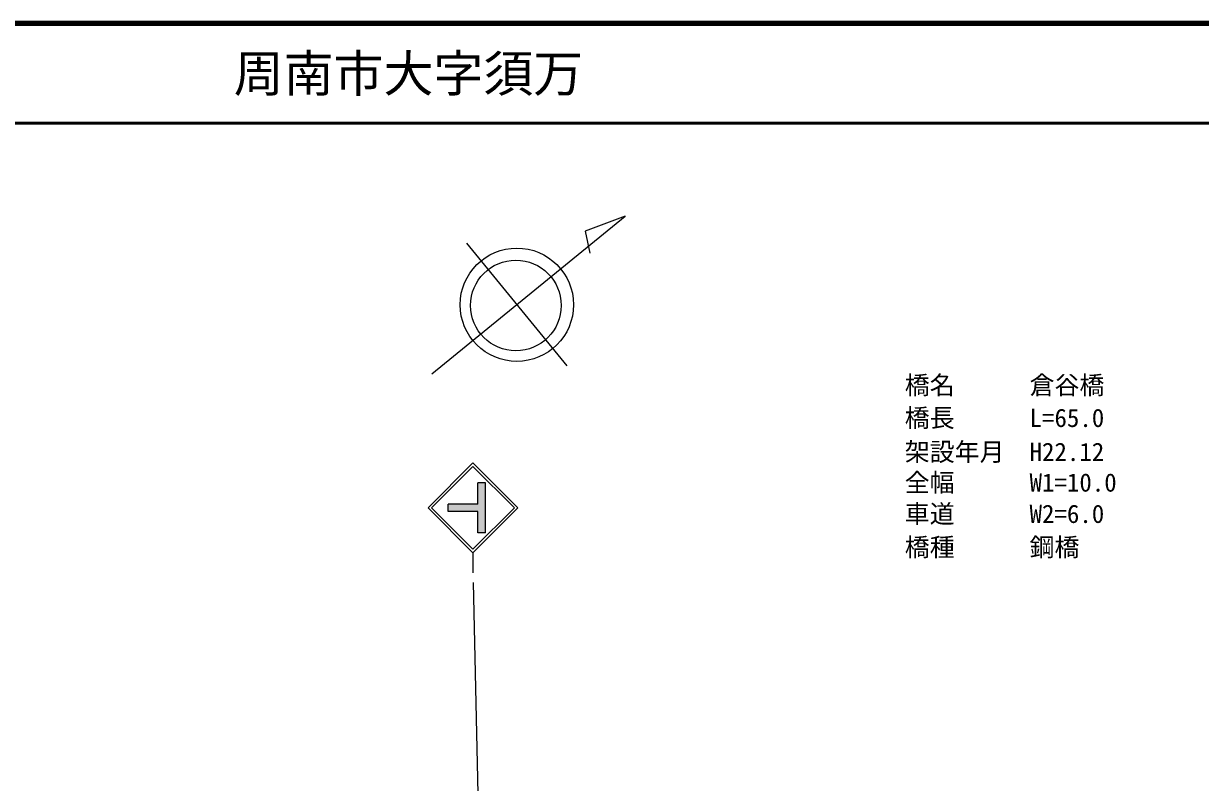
# Model space of a CAD drawing. Units: millimetres, scale not verified. Extents: x 40000 to 680000, y 20000 to 380000.
# Drawn here: x 383971 to 501860, y 303954 to 380000 of the extents above; entities that cross this region are included whole.
import ezdxf
from ezdxf.enums import TextEntityAlignment as Align

# ---------------------------------------------------------------- set-up
doc = ezdxf.new("R2010")
doc.units = ezdxf.units.MM
doc.header["$LTSCALE"] = 1000
for name, color, linetype, lineweight in [('M-BMK-SRVR', 3, 'Continuous', 25), ('M-STR-HTXT', 7, 'Continuous', 13), ('M-STR-STRC', 7, 'Continuous', 25), ('M-TTL', 2, 'Continuous', 140), ('M-TTL-LINE', 7, 'Continuous', 50)]:
    doc.layers.add(name, color=color, linetype=linetype, lineweight=lineweight)
doc.layers.add('M-TTL-TXT', color=7, linetype='Continuous')
doc.styles.add('ＭＳ ゴシック', font='')
doc.styles.get('ＭＳ ゴシック').set_extended_font_data('MS Gothic')

msp = doc.modelspace()

# ---------------------------------------------------------------- hatches: boundary and pattern name
at = {"layer": 'M-STR-STRC'}
msp.add_hatch(color=256, dxfattribs=at).paths.add_polyline_path([(426488, 331845), (429488, 331845), (429488, 333970), (430238, 333970), (430238, 328970), (429488, 328970), (429488, 331095), (426488, 331095)])

# ---------------------------------------------------------------- linework, layer by layer
at = {"layer": 'M-BMK-SRVR'}
for p, q in [((424860, 344912), (444232, 360713)), ((444232, 360713), (440218, 359203)), ((440218, 359203), (440711, 356986)), ((428341, 358007), (438388, 345690))]:
    msp.add_line(p, q, dxfattribs=at)
for centre, radius in [((433385, 351824), 5677), ((433288, 351754), 4541)]:
    msp.add_circle(centre, radius, dxfattribs=at)
at = {"layer": 'M-STR-STRC'}
for p, q in [((424489, 331471), (428989, 335971)), ((424842, 331471), (428989, 335617)), ((433489, 331470), (428989, 335971)), ((433136, 331470), (428989, 335617)), ((430238, 333970), (429488, 333970)), ((429488, 331845), (429488, 333970)), ((430238, 328970), (430238, 333970)), ((424489, 331471), (428989, 326970)), ((424842, 331471), (428989, 327324)), ((426488, 331095), (426488, 331845)), ((429488, 331845), (426488, 331845)), ((428989, 327324), (433136, 331470)), ((428989, 326970), (433489, 331470)), ((429488, 331095), (426488, 331095)), ((429488, 328970), (429488, 331095)), ((430238, 328970), (429488, 328970)), ((428989, 326970), (428989, 324970)), ((429017, 323999), (430273, 266582))]:
    msp.add_line(p, q, dxfattribs=at)
at = {"layer": 'M-TTL'}
msp.add_line((680000, 380000), (40000, 380000), dxfattribs=at)
at = {"layer": 'M-TTL-LINE'}
msp.add_line((40000, 370000), (680000, 370000), dxfattribs=at)

# ---------------------------------------------------------------- texts
at = {"layer": 'M-STR-HTXT', "style": 'ＭＳ ゴシック'}
for s, p in [('橋名\u3000\u3000\u3000倉谷橋', (472240, 342302)), ('橋長\u3000\u3000\u3000L=65.0', (472240, 339020)), ('架設年月\u3000H22.12', (472240, 335616)), ('全幅\u3000\u3000\u3000W1=10.0', (472240, 332545)), ('車道\u3000\u3000\u3000W2=6.0', (472240, 329404)), ('橋種\u3000\u3000\u3000鋼橋', (472240, 326068))]:
    msp.add_text(s, height=1833, dxfattribs=at).set_placement(p, align=Align.BOTTOM_LEFT)
at = {"layer": 'M-TTL-TXT', "style": 'ＭＳ ゴシック'}
msp.add_text('周南市大字須万', height=3666, dxfattribs=at).set_placement((405024, 375000), align=Align.MIDDLE_LEFT)

doc.saveas('drawing.dxf')
